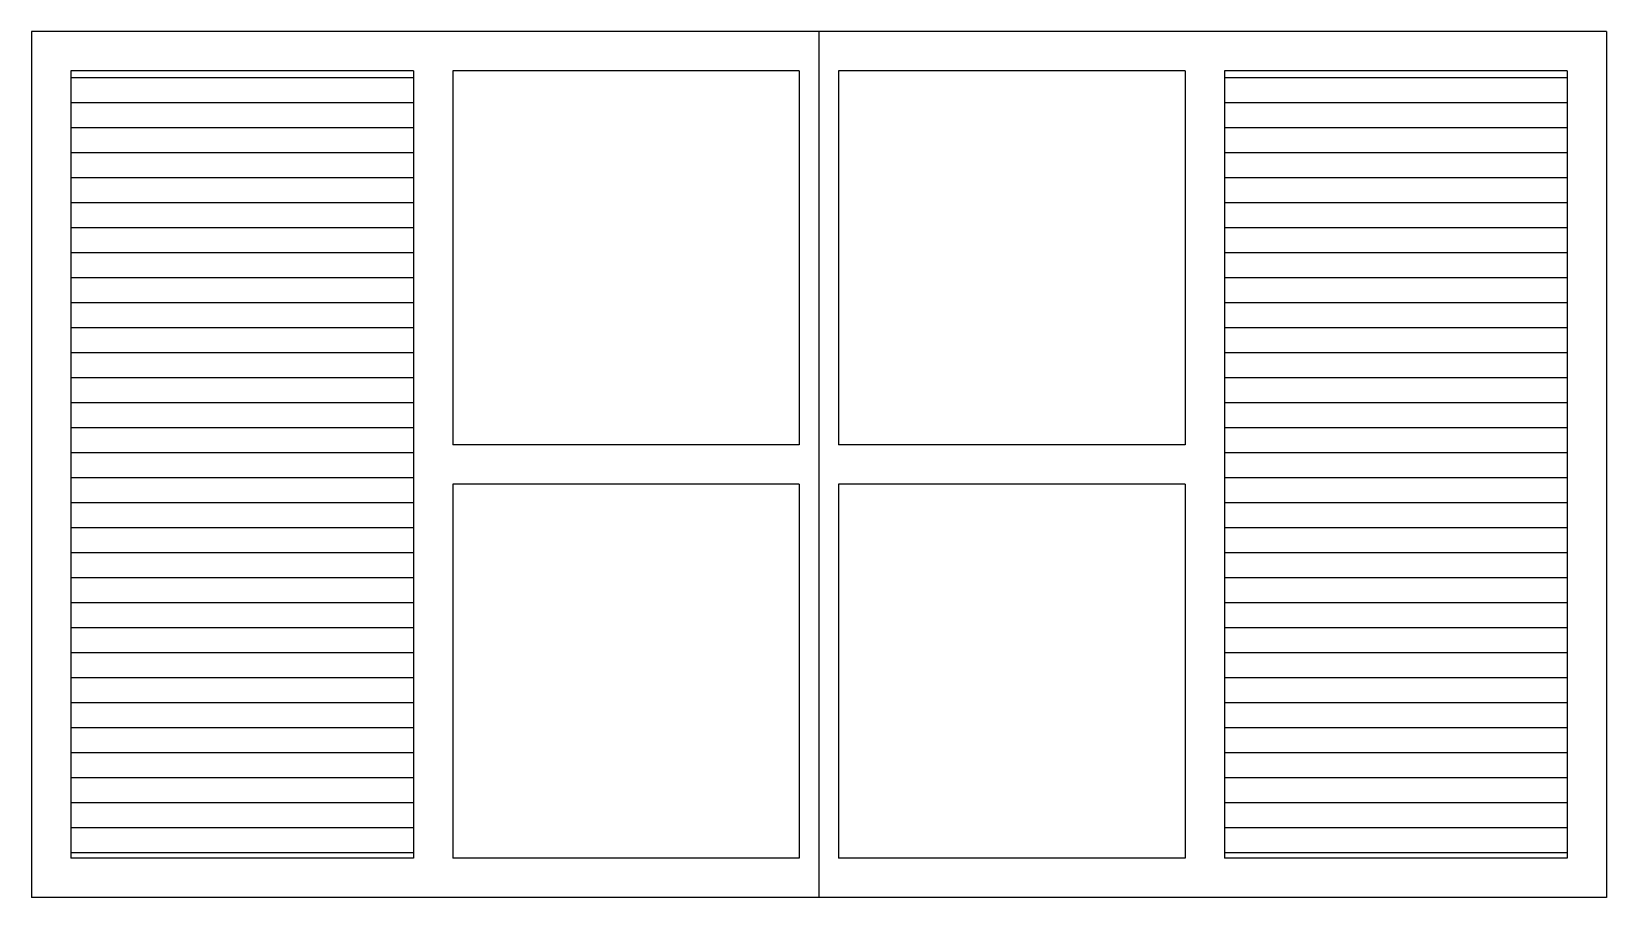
# Model space of a CAD drawing. Header units: millimetres. Extents: x -622.94 to -620.94, y 1785.52 to 1786.62.
import ezdxf

# ---------------------------------------------------------------- set-up
doc = ezdxf.new("R2010")
doc.units = ezdxf.units.MM
doc.header["$LTSCALE"] = 10
doc.layers.add('Janelas', color=2, linetype='Continuous')

msp = doc.modelspace()

# ---------------------------------------------------------------- hatches: boundary and pattern name
at = {"layer": 'Janelas'}
h = msp.add_hatch(dxfattribs=at)
h.set_pattern_fill('ANSI31', color=1, scale=0.01, angle=315, style=0)
h.set_pattern_definition([(0, (87.227558, 22.050462), (1e-17, 0.03175), [])])
h.paths.add_polyline_path([(-622.4541, 1786.5652), (-622.8891, 1786.5652), (-622.8891, 1785.5652), (-622.4541, 1785.5652)])
h.paths.add_polyline_path([(-620.9891, 1786.5652), (-621.4241, 1786.5652), (-621.4241, 1785.5652), (-620.9891, 1785.5652)])

# ---------------------------------------------------------------- linework, layer by layer
for p, q in [((-622.9391, 1786.6152), (-622.9391, 1785.5152)), ((-620.9391, 1786.6152), (-622.9391, 1786.6152)), ((-621.9391, 1786.6152), (-621.9391, 1785.5152)), ((-620.9391, 1786.6152), (-620.9391, 1785.5152)), ((-620.9391, 1785.5152), (-622.9391, 1785.5152))]:
    msp.add_line(p, q, dxfattribs=at)
at = {"layer": 'Janelas', "color": 1}
for p, q in [((-622.4541, 1786.5652), (-622.8891, 1786.5652)), ((-622.8891, 1786.5652), (-622.8891, 1785.5652)), ((-622.4541, 1786.5652), (-622.4541, 1785.5652)), ((-622.4041, 1786.5652), (-622.4041, 1786.0902)), ((-621.9641, 1786.5652), (-622.4041, 1786.5652)), ((-621.9641, 1786.5652), (-621.9641, 1786.0902)), ((-621.4741, 1786.5652), (-621.9141, 1786.5652)), ((-621.9141, 1786.5652), (-621.9141, 1786.0902)), ((-621.4741, 1786.5652), (-621.4741, 1786.0902)), ((-621.4241, 1786.5652), (-621.4241, 1785.5652)), ((-620.9891, 1786.5652), (-621.4241, 1786.5652)), ((-620.9891, 1786.5652), (-620.9891, 1785.5652)), ((-621.9641, 1786.0902), (-622.4041, 1786.0902)), ((-621.4741, 1786.0902), (-621.9141, 1786.0902)), ((-622.4041, 1786.0402), (-622.4041, 1785.5652)), ((-621.9641, 1786.0402), (-622.4041, 1786.0402)), ((-621.9641, 1786.0402), (-621.9641, 1785.5652)), ((-621.4741, 1786.0402), (-621.9141, 1786.0402)), ((-621.9141, 1786.0402), (-621.9141, 1785.5652)), ((-621.4741, 1786.0402), (-621.4741, 1785.5652)), ((-622.4541, 1785.5652), (-622.8891, 1785.5652)), ((-621.9641, 1785.5652), (-622.4041, 1785.5652)), ((-621.4741, 1785.5652), (-621.9141, 1785.5652)), ((-620.9891, 1785.5652), (-621.4241, 1785.5652))]:
    msp.add_line(p, q, dxfattribs=at)

doc.saveas('drawing.dxf')
